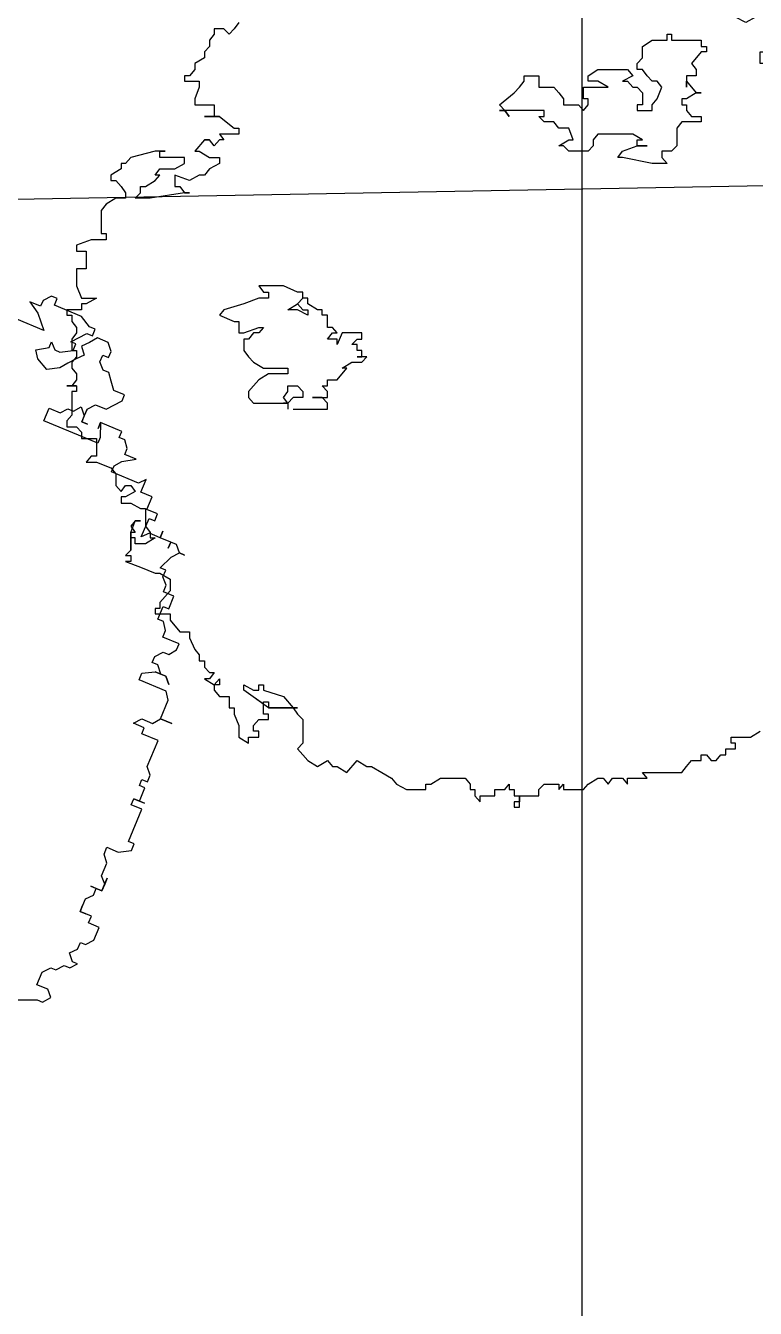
# Model space of a CAD drawing. Extents: x -30 to 1202, y 231 to 898.
# Drawn here: x 153.23 to 156.54, y 436.75 to 442.56 of the extents above; entities that cross this region are included whole.
import ezdxf

# ---------------------------------------------------------------- set-up
doc = ezdxf.new("R2010")
doc.units = 0
doc.header["$LTSCALE"] = 0.04
doc.layers.get('0').update_dxf_attribs({"linetype": 'CONTINUOUS'})
for name, color, linetype in [('CONTORXXNP----00', 255, 'CONTINUOUS'), ('PISO', 1, 'CONTINUOUS'), ('PISOS', 1, 'CONTINUOUS')]:
    doc.layers.add(name, color=color, linetype=linetype)
doc.styles.get("Standard").update_dxf_attribs({"font": 'romans.shx'})

# ---------------------------------------------------------------- blocks, each defined once
blk = doc.blocks.new('ARB3')
at = {"color": 0}
for p, q in [((0.0136, 0.4913), (0.0078, 0.4913)), ((0.0078, 0.4913), (0.0078, 0.4852)), ((0.0136, 0.4852), (0.0136, 0.4913)), ((0.0078, 0.4782), (-0.0142, 0.4782)), ((-0.0142, 0.4782), (-0.0142, 0.4713)), ((0.0078, 0.4852), (0.0078, 0.4782)), ((0.0078, 0.4782), (0.0078, 0.4852)), ((0.0078, 0.4852), (0.0136, 0.4852)), ((0.0078, 0.4852), (0.0136, 0.4852)), ((0.0136, 0.4782), (0.0078, 0.4782)), ((0.0136, 0.4713), (0.0136, 0.4782)), ((0.0523, 0.4782), (0.0355, 0.4782)), ((0.0355, 0.4782), (0.0355, 0.4713)), ((0.0581, 0.4782), (0.0523, 0.4852)), ((0.0523, 0.4852), (0.0523, 0.4782)), ((0.0581, 0.4713), (0.0581, 0.4782)), ((-0.1085, 0.4583), (-0.1143, 0.4652)), ((-0.1143, 0.4652), (-0.1143, 0.4583)), ((-0.0924, 0.4652), (-0.0975, 0.4583)), ((-0.0866, 0.4583), (-0.0924, 0.4652)), ((-0.0698, 0.4652), (-0.0807, 0.4583)), ((-0.0646, 0.4713), (-0.0698, 0.4652)), ((-0.042, 0.4713), (-0.0646, 0.4713)), ((-0.0368, 0.4713), (-0.042, 0.4652)), ((-0.042, 0.4652), (-0.042, 0.4713)), ((-0.0368, 0.4652), (-0.0368, 0.4713)), ((-0.02, 0.4652), (-0.0368, 0.4652)), ((-0.0142, 0.4713), (-0.02, 0.4652)), ((0.0194, 0.4713), (0.0136, 0.4713)), ((0.0245, 0.4713), (0.0194, 0.4652)), ((0.0194, 0.4652), (0.0194, 0.4713)), ((0.0355, 0.4713), (0.0245, 0.4713)), ((0.0633, 0.4713), (0.0581, 0.4713)), ((0.0633, 0.4652), (0.0633, 0.4713)), ((0.0691, 0.4583), (0.0633, 0.4652)), ((0.1079, 0.4652), (0.0969, 0.4583)), ((0.1137, 0.4652), (0.1079, 0.4652)), ((0.1356, 0.4713), (0.1137, 0.4713)), ((0.1137, 0.4713), (0.1137, 0.4652)), ((0.1466, 0.4652), (0.1356, 0.4713)), ((0.1524, 0.4583), (0.1466, 0.4652)), ((-0.1757, 0.4521), (-0.1809, 0.4452)), ((-0.1311, 0.4521), (-0.1757, 0.4521)), ((-0.1143, 0.4583), (-0.1363, 0.4583)), ((-0.1363, 0.4583), (-0.1311, 0.4521)), ((-0.0975, 0.4583), (-0.1085, 0.4583)), ((-0.0807, 0.4583), (-0.0866, 0.4583)), ((0.0969, 0.4583), (0.0691, 0.4583)), ((0.1634, 0.4521), (0.1524, 0.4583)), ((0.175, 0.4452), (0.1634, 0.4521)), ((0.2028, 0.4521), (0.1912, 0.4383)), ((0.2138, 0.4452), (0.2028, 0.4521)), ((-0.1809, 0.4452), (-0.1867, 0.4383)), ((0.1802, 0.4452), (0.175, 0.4452)), ((0.1912, 0.4383), (0.1802, 0.4452)), ((0.219, 0.4452), (0.2138, 0.4452)), ((0.2248, 0.4383), (0.219, 0.4452)), ((0.2358, 0.4452), (0.2248, 0.4383)), ((0.2467, 0.4383), (0.2358, 0.4452)), ((-0.2196, 0.4321), (-0.2254, 0.4321)), ((-0.2254, 0.4321), (-0.2254, 0.4252)), ((-0.2144, 0.4383), (-0.2196, 0.4321)), ((-0.2086, 0.4383), (-0.2144, 0.4383)), ((-0.2035, 0.4321), (-0.2086, 0.4383)), ((-0.1976, 0.4321), (-0.2035, 0.4321)), ((-0.1867, 0.4383), (-0.1976, 0.4383)), ((-0.1976, 0.4383), (-0.1976, 0.4321)), ((0.2525, 0.4321), (0.2467, 0.4383)), ((0.2584, 0.4252), (0.2525, 0.4321)), ((-0.2254, 0.4252), (-0.2364, 0.4252)), ((-0.2364, 0.4252), (-0.2364, 0.419)), ((-0.2364, 0.419), (-0.2312, 0.419)), ((-0.2312, 0.419), (-0.2312, 0.4121)), ((0.2525, 0.419), (0.2584, 0.4252)), ((0.2525, 0.3921), (0.2525, 0.419)), ((0.3249, 0.4121), (0.3139, 0.419)), ((0.3139, 0.419), (0.3139, 0.4121)), ((-0.2532, 0.4121), (-0.2642, 0.4052)), ((-0.2312, 0.4121), (-0.2532, 0.4121)), ((0.3139, 0.4121), (0.3023, 0.4121)), ((0.3023, 0.4121), (0.3023, 0.4052)), ((0.3023, 0.4052), (0.3081, 0.4052)), ((0.3081, 0.4052), (0.3081, 0.399)), ((0.3249, 0.399), (0.3249, 0.4121)), ((0.2584, 0.386), (0.2525, 0.3921)), ((0.3023, 0.3921), (0.2913, 0.3921)), ((0.2913, 0.3921), (0.2913, 0.386)), ((0.3081, 0.399), (0.3023, 0.3921)), ((0.3301, 0.386), (0.3249, 0.399)), ((0.2635, 0.3791), (0.2584, 0.386)), ((0.2913, 0.3791), (0.2584, 0.3791)), ((0.2584, 0.3791), (0.2913, 0.3791)), ((0.2745, 0.366), (0.2635, 0.3791)), ((0.2913, 0.386), (0.2971, 0.386)), ((0.2913, 0.3721), (0.2913, 0.3791)), ((0.2913, 0.3791), (0.3191, 0.3591)), ((0.2971, 0.386), (0.2971, 0.3721)), ((0.3301, 0.3791), (0.3301, 0.386)), ((0.3359, 0.3791), (0.3301, 0.3791)), ((0.3359, 0.366), (0.3359, 0.3791)), ((0.2971, 0.3591), (0.2745, 0.366)), ((0.2971, 0.3721), (0.2913, 0.3721)), ((0.3468, 0.366), (0.3359, 0.366)), ((0.3527, 0.3591), (0.3468, 0.366)), ((0.2971, 0.3529), (0.2971, 0.3591)), ((0.3081, 0.3591), (0.3023, 0.3591)), ((0.3023, 0.3591), (0.3023, 0.3529)), ((0.3191, 0.3529), (0.3081, 0.3591)), ((0.3191, 0.3591), (0.3191, 0.3529)), ((0.3527, 0.3529), (0.3527, 0.3591)), ((0.3023, 0.3529), (0.2971, 0.3529)), ((0.3527, 0.3529), (0.3468, 0.346)), ((0.3468, 0.346), (0.3468, 0.3529)), ((0.3468, 0.3529), (0.3527, 0.3529)), ((0.3636, 0.346), (0.3527, 0.3529)), ((0.3527, 0.3391), (0.3578, 0.346)), ((0.3578, 0.346), (0.3636, 0.346)), ((0.3578, 0.3391), (0.3527, 0.3391)), ((0.3636, 0.3329), (0.3578, 0.3391)), ((0.3636, 0.326), (0.3636, 0.3329)), ((0.3695, 0.326), (0.3636, 0.326)), ((0.3695, 0.3191), (0.3695, 0.326)), ((0.3746, 0.3129), (0.3695, 0.3191)), ((0.3804, 0.2998), (0.3746, 0.3129)), ((0.3804, 0.2929), (0.3804, 0.2998)), ((0.3914, 0.2929), (0.3804, 0.2929)), ((0.4024, 0.2799), (0.3914, 0.2929)), ((0.4024, 0.2729), (0.4024, 0.2799)), ((0.4192, 0.2729), (0.4024, 0.2729)), ((0.4192, 0.2668), (0.4192, 0.2729)), ((0.4024, 0.2468), (0.414, 0.2599)), ((0.414, 0.2599), (0.414, 0.2668)), ((0.414, 0.2668), (0.4192, 0.2668)), ((0.4024, 0.2337), (0.4024, 0.2468)), ((0.414, 0.2268), (0.4024, 0.2337)), ((0.4192, 0.2268), (0.414, 0.2268)), ((0.436, 0.2199), (0.4192, 0.2268)), ((0.4528, 0.2137), (0.436, 0.2199)), ((0.447, 0.2068), (0.447, 0.2137)), ((0.447, 0.2137), (0.4528, 0.2137)), ((0.447, 0.2007), (0.4528, 0.2068)), ((0.4528, 0.2068), (0.447, 0.2068)), ((0.447, 0.1807), (0.447, 0.2007)), ((0.4192, 0.1868), (0.4302, 0.1937)), ((0.425, 0.1868), (0.4192, 0.1868)), ((0.425, 0.1807), (0.425, 0.1868)), ((0.4302, 0.1937), (0.4418, 0.1937)), ((0.4418, 0.1937), (0.4418, 0.1868)), ((0.4418, 0.1868), (0.447, 0.1868)), ((0.447, 0.1868), (0.447, 0.1807)), ((0.4302, 0.1737), (0.425, 0.1807)), ((0.4302, 0.1537), (0.4302, 0.1737)), ((0.447, 0.1807), (0.4418, 0.1676)), ((0.447, 0.1737), (0.4418, 0.1807)), ((0.4418, 0.1807), (0.447, 0.1807)), ((0.4418, 0.1676), (0.447, 0.1737)), ((-0.4754, 0.1607), (-0.4812, 0.1537)), ((-0.4702, 0.1607), (-0.4754, 0.1607)), ((-0.4534, 0.1676), (-0.4702, 0.1607)), ((0.4418, 0.1676), (0.436, 0.1676)), ((0.436, 0.1676), (0.4418, 0.1676)), ((-0.4812, 0.1537), (-0.4754, 0.1476)), ((-0.4754, 0.1476), (-0.4644, 0.1476)), ((-0.4644, 0.1476), (-0.4644, 0.1345)), ((0.436, 0.1537), (0.4302, 0.1537)), ((0.447, 0.1476), (0.436, 0.1537)), ((0.4579, 0.1476), (0.447, 0.1476)), ((0.4579, 0.1407), (0.4579, 0.1476)), ((-0.4644, 0.1345), (-0.4702, 0.1276)), ((0.4418, 0.1345), (0.4528, 0.1407)), ((0.447, 0.1276), (0.4418, 0.1345)), ((0.4528, 0.1407), (0.4579, 0.1407)), ((0.4579, 0.1345), (0.4528, 0.1276)), ((0.4638, 0.1276), (0.4579, 0.1345)), ((-0.4754, 0.1276), (-0.4812, 0.1207)), ((-0.4702, 0.1276), (-0.4754, 0.1276)), ((0.4528, 0.1276), (0.447, 0.1276)), ((0.4638, 0.1145), (0.4638, 0.1276)), ((-0.487, 0.1207), (-0.4922, 0.1145)), ((-0.4922, 0.1145), (-0.487, 0.1145)), ((-0.4812, 0.1207), (-0.487, 0.1207)), ((-0.487, 0.1145), (-0.4812, 0.1076)), ((0.4696, 0.1076), (0.4638, 0.1145)), ((-0.4812, 0.1076), (-0.487, 0.1015)), ((-0.487, 0.1015), (-0.487, 0.0945)), ((0.4857, 0.1015), (0.4696, 0.1076)), ((0.4973, 0.1015), (0.4857, 0.1015)), ((0.4915, 0.0945), (0.4973, 0.1015)), ((-0.487, 0.0945), (-0.4922, 0.0945)), ((0.4857, 0.0745), (0.4857, 0.0945)), ((0.4857, 0.0945), (0.4915, 0.0945)), ((-0.498, 0.0745), (-0.487, 0.0745)), ((-0.487, 0.0745), (-0.487, 0.0676)), ((0.5025, 0.0745), (0.4857, 0.0745)), ((0.5025, 0.0676), (0.5025, 0.0745)), ((-0.487, 0.0676), (-0.4754, 0.0676)), ((-0.4754, 0.0676), (-0.4812, 0.0676)), ((-0.4812, 0.0676), (-0.4754, 0.0676)), ((-0.4754, 0.0676), (-0.4754, 0.0615)), ((-0.4754, 0.0615), (-0.4754, 0.0676)), ((-0.4754, 0.0676), (-0.4754, 0.0546)), ((0.5083, 0.0615), (0.5025, 0.0676)), ((0.5193, 0.0615), (0.5083, 0.0615)), ((0.5193, 0.0546), (0.5193, 0.0615)), ((-0.4754, 0.0546), (-0.4812, 0.0484)), ((0.5135, 0.0484), (0.5193, 0.0546)), ((-0.4754, 0.0415), (-0.487, 0.0415)), ((-0.487, 0.0415), (-0.487, 0.0284)), ((-0.4812, 0.0484), (-0.4812, 0.0415)), ((-0.4812, 0.0415), (-0.4754, 0.0415)), ((0.2635, 0.0415), (0.2248, 0.0415)), ((0.2248, 0.0415), (0.2248, 0.0346)), ((0.2693, 0.0346), (0.2693, 0.0415)), ((0.5135, 0.0215), (0.5135, 0.0484)), ((-0.487, 0.0284), (-0.487, 0.0346)), ((-0.487, 0.0346), (-0.4812, 0.0284)), ((-0.4812, 0.0284), (-0.4812, 0.0153)), ((0.2248, 0.0346), (0.2306, 0.0284)), ((0.2416, 0.0284), (0.2248, 0.0284)), ((0.2248, 0.0284), (0.2248, 0.0215)), ((0.2306, 0.0284), (0.2416, 0.0284)), ((0.2525, 0.0215), (0.2525, 0.0284)), ((0.2525, 0.0284), (0.2635, 0.0284)), ((0.2635, 0.0284), (0.2693, 0.0346)), ((0.3081, 0.0346), (0.2693, 0.0346)), ((0.2693, 0.0346), (0.2745, 0.0284)), ((0.2693, 0.0346), (0.2745, 0.0346)), ((0.2745, 0.0346), (0.2693, 0.0346)), ((0.2745, 0.0284), (0.2693, 0.0215)), ((0.3139, 0.0284), (0.3081, 0.0346)), ((0.3139, 0.0215), (0.3139, 0.0284)), ((-0.4812, 0.0153), (-0.4754, 0.0084)), ((0.2248, 0.0215), (0.2306, 0.0153)), ((0.2306, 0.0153), (0.2248, 0.0153)), ((0.2248, 0.0153), (0.2248, 0.0084)), ((0.2584, 0.0153), (0.2525, 0.0215)), ((0.2693, 0.0153), (0.2584, 0.0153)), ((0.2693, 0.0215), (0.2693, 0.0153)), ((0.3023, 0.0084), (0.3081, 0.0153)), ((0.3081, 0.0153), (0.3139, 0.0215)), ((0.5083, 0.0153), (0.5083, 0.0215)), ((0.5083, 0.0215), (0.5135, 0.0215)), ((0.5083, 0.0084), (0.5135, 0.0153)), ((0.5193, 0.0153), (0.5083, 0.0153)), ((0.5135, 0.0153), (0.5193, 0.0153)), ((-0.487, 0.0015), (-0.498, -0.0047)), ((-0.4754, 0.0015), (-0.487, 0.0015)), ((-0.4754, 0.0084), (-0.4754, 0.0015)), ((0.2138, 0.0084), (0.2028, -0.0047)), ((0.2248, 0.0084), (0.2138, 0.0084)), ((0.2693, -0.0047), (0.2693, 0.0015)), ((0.2693, 0.0015), (0.2913, 0.0015)), ((0.2913, 0.0015), (0.3023, 0.0084)), ((0.5083, 0.0015), (0.5083, 0.0084)), ((0.5135, -0.0047), (0.5083, 0.0015)), ((0.186, -0.0116), (0.1802, -0.0177)), ((0.197, -0.0116), (0.186, -0.0116)), ((0.208, -0.0047), (0.197, -0.0116)), ((0.2028, -0.0047), (0.208, -0.0047)), ((0.2971, -0.0047), (0.2693, -0.0047)), ((0.3081, -0.0116), (0.2971, -0.0047)), ((0.3139, -0.0177), (0.3081, -0.0116)), ((0.5083, -0.0177), (0.5135, -0.0116)), ((0.5135, -0.0116), (0.5135, -0.0047)), ((0.1802, -0.0177), (0.1912, -0.0177)), ((0.1912, -0.0177), (0.186, -0.0177)), ((0.186, -0.0177), (0.186, -0.0247)), ((0.3191, -0.0247), (0.3139, -0.0177)), ((0.5083, -0.0247), (0.5083, -0.0177)), ((0.186, -0.0247), (0.1912, -0.0247)), ((0.1912, -0.0247), (0.1912, -0.0316)), ((0.1912, -0.0316), (0.197, -0.0316)), ((0.197, -0.0316), (0.1912, -0.0377)), ((0.208, -0.0446), (0.2138, -0.0316)), ((0.2138, -0.0316), (0.2138, -0.0377)), ((0.3191, -0.0377), (0.3191, -0.0247)), ((0.5135, -0.0247), (0.5083, -0.0247)), ((0.5135, -0.0377), (0.5135, -0.0247)), ((-0.4922, -0.0446), (-0.4812, -0.0446)), ((-0.4812, -0.0446), (-0.4812, -0.0508)), ((0.1912, -0.0377), (0.186, -0.0377)), ((0.186, -0.0377), (0.186, -0.0446)), ((0.186, -0.0446), (0.208, -0.0446)), ((0.2138, -0.0377), (0.2248, -0.0377)), ((0.219, -0.0446), (0.2138, -0.0446)), ((0.2138, -0.0446), (0.219, -0.0508)), ((0.2248, -0.0377), (0.219, -0.0446)), ((0.2971, -0.0508), (0.3023, -0.0446)), ((0.3191, -0.0446), (0.3023, -0.0508)), ((0.3023, -0.0446), (0.3081, -0.0446)), ((0.3081, -0.0446), (0.3139, -0.0377)), ((0.3139, -0.0377), (0.3191, -0.0377)), ((0.3249, -0.0446), (0.3191, -0.0446)), ((0.3249, -0.0577), (0.3249, -0.0446)), ((0.5083, -0.0446), (0.5135, -0.0377)), ((0.5083, -0.0508), (0.5083, -0.0446)), ((-0.4812, -0.0508), (-0.4922, -0.0508)), ((-0.4922, -0.0508), (-0.487, -0.0508)), ((-0.487, -0.0508), (-0.487, -0.0646)), ((0.219, -0.0508), (0.2248, -0.0508)), ((0.2248, -0.0508), (0.2248, -0.0646)), ((0.3023, -0.0508), (0.2971, -0.0508)), ((0.3301, -0.0577), (0.3249, -0.0577)), ((0.3468, -0.0646), (0.3301, -0.0577)), ((0.5135, -0.0577), (0.5083, -0.0508)), ((0.5135, -0.0646), (0.5135, -0.0577)), ((-0.487, -0.0646), (-0.4812, -0.0646)), ((-0.4812, -0.0708), (-0.487, -0.0708)), ((-0.487, -0.0708), (-0.487, -0.0777)), ((-0.4812, -0.0646), (-0.4812, -0.0708)), ((0.2248, -0.0646), (0.2306, -0.0646)), ((0.2306, -0.0646), (0.2306, -0.0708)), ((0.2306, -0.0708), (0.2358, -0.0708)), ((0.2358, -0.0708), (0.2467, -0.0777)), ((0.2467, -0.0708), (0.2467, -0.0646)), ((0.2467, -0.0646), (0.2584, -0.0708)), ((0.2525, -0.0708), (0.2467, -0.0708)), ((0.2584, -0.0777), (0.2525, -0.0708)), ((0.2584, -0.0708), (0.2693, -0.0708)), ((0.2693, -0.0708), (0.2584, -0.0777)), ((0.3191, -0.0777), (0.3417, -0.0708)), ((0.3417, -0.0708), (0.3468, -0.0646)), ((0.5025, -0.0777), (0.5025, -0.0708)), ((0.5025, -0.0708), (0.5193, -0.0708)), ((0.5193, -0.0646), (0.5135, -0.0646)), ((0.5193, -0.0708), (0.5193, -0.0646)), ((-0.487, -0.0777), (-0.4812, -0.0839)), ((-0.4812, -0.0839), (-0.4812, -0.1108)), ((0.2467, -0.0777), (0.2467, -0.0839)), ((0.2467, -0.0839), (0.2525, -0.0839)), ((0.2525, -0.0839), (0.2584, -0.0777)), ((0.2584, -0.0777), (0.2525, -0.0839)), ((0.2525, -0.0839), (0.2525, -0.0908)), ((0.2913, -0.0908), (0.2913, -0.0839)), ((0.2913, -0.0839), (0.3023, -0.0839)), ((0.3023, -0.0839), (0.3191, -0.0777)), ((0.4857, -0.0839), (0.4973, -0.0777)), ((0.5025, -0.0839), (0.4857, -0.0839)), ((0.4973, -0.0777), (0.5025, -0.0777)), ((0.5083, -0.0977), (0.5025, -0.0839)), ((0.2525, -0.0908), (0.2584, -0.0908)), ((0.2584, -0.0908), (0.2745, -0.0977)), ((0.2971, -0.0908), (0.2913, -0.0908)), ((0.3023, -0.0977), (0.2971, -0.0908)), ((0.2745, -0.0977), (0.3023, -0.0977)), ((0.5083, -0.1169), (0.5083, -0.0977)), ((-0.4812, -0.1108), (-0.4644, -0.1108)), ((-0.4644, -0.1108), (-0.4644, -0.1169)), ((-0.4644, -0.1169), (-0.4534, -0.1169)), ((-0.4534, -0.1169), (-0.4592, -0.1238)), ((0.4973, -0.1369), (0.4973, -0.1169)), ((0.4973, -0.1169), (0.5083, -0.1169)), ((-0.4754, -0.1308), (-0.487, -0.1308)), ((-0.487, -0.1308), (-0.4754, -0.1308)), ((-0.4702, -0.1238), (-0.4754, -0.1308)), ((-0.4754, -0.1308), (-0.4754, -0.15)), ((-0.4592, -0.1238), (-0.4702, -0.1238)), ((0.4915, -0.15), (0.5083, -0.1438)), ((0.5083, -0.1369), (0.4973, -0.1369)), ((0.5083, -0.1438), (0.5083, -0.1369)), ((-0.4754, -0.15), (-0.4702, -0.1569)), ((-0.4702, -0.1569), (-0.4424, -0.1569)), ((-0.4424, -0.1569), (-0.4424, -0.1638)), ((0.4747, -0.1569), (0.4747, -0.15)), ((0.4747, -0.15), (0.4915, -0.15)), ((0.4805, -0.1569), (0.4747, -0.1569)), ((0.4805, -0.1831), (0.4805, -0.1569)), ((-0.4644, -0.17), (-0.4702, -0.1638)), ((-0.4702, -0.1638), (-0.4644, -0.17)), ((-0.4534, -0.17), (-0.4644, -0.17)), ((-0.4644, -0.17), (-0.4592, -0.17)), ((-0.4592, -0.17), (-0.4534, -0.1769)), ((-0.4424, -0.1638), (-0.4534, -0.17)), ((-0.4534, -0.1769), (-0.4476, -0.1769)), ((-0.4476, -0.1769), (-0.4476, -0.1831)), ((-0.4592, -0.19), (-0.4644, -0.1969)), ((-0.4534, -0.19), (-0.4592, -0.19)), ((-0.4476, -0.1831), (-0.4534, -0.19)), ((0.4638, -0.1969), (0.4747, -0.19)), ((0.4747, -0.19), (0.4805, -0.1831)), ((-0.4644, -0.1969), (-0.4644, -0.2031)), ((-0.4644, -0.2031), (-0.4476, -0.2031)), ((-0.4476, -0.2031), (-0.4476, -0.21)), ((0.3862, -0.2031), (0.3804, -0.2031)), ((0.3804, -0.2031), (0.3862, -0.2031)), ((0.3862, -0.2031), (0.425, -0.1969)), ((0.3914, -0.21), (0.3862, -0.2031)), ((0.425, -0.1969), (0.4418, -0.1969)), ((0.4418, -0.1969), (0.436, -0.2031)), ((0.436, -0.2031), (0.436, -0.21)), ((0.4528, -0.2031), (0.4528, -0.1969)), ((0.4528, -0.1969), (0.4638, -0.1969)), ((0.4579, -0.21), (0.4528, -0.2031)), ((-0.4476, -0.21), (-0.4424, -0.2169)), ((-0.4424, -0.2169), (-0.4366, -0.2169)), ((-0.4366, -0.2169), (-0.4366, -0.23)), ((0.3695, -0.223), (0.3804, -0.2169)), ((0.3804, -0.2169), (0.3972, -0.223)), ((0.3972, -0.21), (0.3914, -0.21)), ((0.3972, -0.223), (0.3972, -0.21)), ((0.4192, -0.2169), (0.414, -0.223)), ((0.4302, -0.21), (0.4192, -0.2169)), ((0.436, -0.21), (0.4302, -0.21)), ((0.4638, -0.2169), (0.4579, -0.21)), ((0.4696, -0.2169), (0.4638, -0.2169)), ((0.4696, -0.223), (0.4696, -0.2169)), ((-0.4366, -0.23), (-0.4424, -0.23)), ((-0.4424, -0.23), (-0.4424, -0.243)), ((0.3468, -0.2361), (0.3578, -0.23)), ((0.3578, -0.23), (0.3636, -0.223)), ((0.3636, -0.223), (0.3695, -0.223)), ((0.3972, -0.23), (0.3862, -0.2361)), ((0.414, -0.23), (0.3972, -0.23)), ((0.414, -0.223), (0.4192, -0.223)), ((0.4192, -0.223), (0.414, -0.23)), ((0.4579, -0.23), (0.4696, -0.223)), ((0.4579, -0.2361), (0.4579, -0.23)), ((-0.4424, -0.243), (-0.4315, -0.243)), ((-0.4315, -0.243), (-0.4315, -0.25)), ((-0.1531, -0.243), (-0.1589, -0.2361)), ((-0.1589, -0.2361), (-0.1421, -0.2361)), ((-0.1531, -0.25), (-0.1531, -0.243)), ((-0.1421, -0.2361), (-0.1085, -0.243)), ((-0.1085, -0.243), (-0.1033, -0.243)), ((-0.1033, -0.243), (-0.1085, -0.25)), ((0.3468, -0.243), (0.3468, -0.2361)), ((0.3578, -0.243), (0.3468, -0.243)), ((0.3695, -0.25), (0.3578, -0.243)), ((0.3862, -0.2361), (0.3862, -0.243)), ((0.3862, -0.243), (0.414, -0.243)), ((0.414, -0.243), (0.414, -0.25)), ((0.4192, -0.25), (0.447, -0.243)), ((0.447, -0.243), (0.4528, -0.2361)), ((0.4528, -0.2361), (0.4579, -0.2361)), ((-0.4315, -0.25), (-0.4256, -0.2561)), ((-0.1699, -0.2561), (-0.1641, -0.25)), ((-0.1641, -0.25), (-0.1531, -0.25)), ((-0.1085, -0.25), (-0.1253, -0.2561)), ((-0.0756, -0.2561), (-0.0698, -0.25)), ((-0.0698, -0.25), (-0.0478, -0.25)), ((-0.0478, -0.25), (-0.042, -0.2561)), ((0.3636, -0.263), (0.3746, -0.25)), ((0.3746, -0.25), (0.3695, -0.25)), ((0.414, -0.25), (0.4082, -0.25)), ((0.4082, -0.25), (0.4192, -0.25)), ((-0.4256, -0.2561), (-0.4256, -0.263)), ((-0.4256, -0.263), (-0.4198, -0.263)), ((-0.4198, -0.263), (-0.4256, -0.2761)), ((-0.1699, -0.2761), (-0.1699, -0.2561)), ((-0.1253, -0.2561), (-0.1363, -0.2561)), ((-0.1363, -0.2561), (-0.1253, -0.2561)), ((-0.1253, -0.263), (-0.1311, -0.263)), ((-0.1311, -0.263), (-0.1201, -0.2692)), ((-0.1253, -0.2561), (-0.1253, -0.263)), ((-0.0807, -0.2692), (-0.0756, -0.263)), ((-0.0756, -0.263), (-0.0756, -0.2561)), ((-0.0478, -0.263), (-0.053, -0.263)), ((-0.053, -0.263), (-0.0478, -0.2761)), ((-0.0368, -0.2561), (-0.0478, -0.263)), ((-0.042, -0.2561), (-0.0368, -0.2561)), ((0.3468, -0.2692), (0.3417, -0.263)), ((0.3417, -0.263), (0.3468, -0.263)), ((0.3468, -0.263), (0.3527, -0.2561)), ((0.3527, -0.2561), (0.3578, -0.263)), ((0.3578, -0.263), (0.3636, -0.263)), ((0.3636, -0.263), (0.3578, -0.263)), ((0.3578, -0.263), (0.3636, -0.263)), ((-0.4256, -0.2761), (-0.4315, -0.283)), ((-0.1757, -0.283), (-0.1699, -0.2761)), ((-0.1201, -0.2692), (-0.0807, -0.2692)), ((-0.0478, -0.2761), (-0.0368, -0.2761)), ((-0.0368, -0.2761), (-0.031, -0.283)), ((0.3249, -0.2761), (0.3249, -0.2692)), ((0.3249, -0.2692), (0.3468, -0.2692)), ((0.3301, -0.2761), (0.3249, -0.2761)), ((0.3468, -0.2892), (0.3301, -0.2761)), ((-0.4315, -0.283), (-0.4366, -0.283)), ((-0.4366, -0.283), (-0.4315, -0.283)), ((-0.4315, -0.283), (-0.4256, -0.2892)), ((-0.4256, -0.2892), (-0.4198, -0.2892)), ((-0.4198, -0.2892), (-0.4198, -0.283)), ((-0.4198, -0.283), (-0.4198, -0.2892)), ((-0.4198, -0.2892), (-0.4089, -0.2892)), ((-0.4089, -0.2892), (-0.4089, -0.2961)), ((-0.4089, -0.2961), (-0.4089, -0.2892)), ((-0.4089, -0.2892), (-0.3979, -0.2892)), ((-0.3979, -0.2892), (-0.3921, -0.283)), ((-0.3921, -0.283), (-0.3921, -0.3022)), ((-0.1976, -0.2892), (-0.1976, -0.283)), ((-0.1976, -0.283), (-0.1757, -0.283)), ((-0.1867, -0.2892), (-0.1976, -0.2892)), ((-0.1809, -0.2961), (-0.1867, -0.2892)), ((-0.031, -0.283), (-0.02, -0.283)), ((-0.02, -0.283), (-0.0142, -0.2892)), ((-0.0142, -0.2892), (-0.02, -0.2892)), ((-0.02, -0.2892), (-0.02, -0.2961)), ((0.0245, -0.2961), (0.0194, -0.2892)), ((0.0194, -0.2892), (0.0245, -0.2961)), ((0.3636, -0.2892), (0.3468, -0.2892)), ((0.3527, -0.3022), (0.3527, -0.2892)), ((0.3527, -0.2892), (0.3636, -0.2892)), ((-0.3921, -0.3022), (-0.3979, -0.3022)), ((-0.3979, -0.3022), (-0.3979, -0.3092)), ((-0.1809, -0.3022), (-0.1809, -0.2961)), ((-0.1757, -0.3022), (-0.1809, -0.3022)), ((-0.1757, -0.3092), (-0.1757, -0.3022)), ((-0.1421, -0.3022), (-0.1479, -0.3092)), ((-0.1253, -0.2961), (-0.1421, -0.2961)), ((-0.1421, -0.2961), (-0.1421, -0.3022)), ((-0.1311, -0.3161), (-0.1311, -0.3022)), ((-0.1311, -0.3022), (-0.1253, -0.3022)), ((-0.1253, -0.3022), (-0.1253, -0.2961)), ((-0.0646, -0.2961), (-0.0698, -0.3022)), ((-0.0698, -0.3022), (-0.0698, -0.3092)), ((-0.0588, -0.3022), (-0.0646, -0.2961)), ((-0.042, -0.3022), (-0.0588, -0.3022)), ((-0.042, -0.3092), (-0.042, -0.3022)), ((-0.02, -0.2961), (0.0304, -0.2961)), ((0.0304, -0.3022), (0.0136, -0.3161)), ((0.0304, -0.2961), (0.0245, -0.2961)), ((0.0245, -0.2961), (0.0304, -0.3022)), ((0.3746, -0.3022), (0.3527, -0.3022)), ((0.3746, -0.3092), (0.3746, -0.3022)), ((-0.3979, -0.3092), (-0.3869, -0.3092)), ((-0.3869, -0.3092), (-0.3869, -0.3222)), ((-0.1918, -0.3161), (-0.1976, -0.3161)), ((-0.1976, -0.3161), (-0.1918, -0.3161)), ((-0.1918, -0.3161), (-0.1809, -0.3092)), ((-0.1809, -0.3292), (-0.1918, -0.3161)), ((-0.1809, -0.3092), (-0.1757, -0.3092)), ((-0.1479, -0.3092), (-0.1531, -0.3222)), ((-0.1253, -0.3222), (-0.1311, -0.3161)), ((-0.0698, -0.3092), (-0.0646, -0.3092)), ((-0.0646, -0.3092), (-0.0646, -0.3222)), ((-0.0368, -0.3161), (-0.042, -0.3092)), ((-0.031, -0.3222), (-0.0368, -0.3161)), ((0.0136, -0.3161), (0.0078, -0.3222)), ((0.3695, -0.3222), (0.3746, -0.3092)), ((-0.3869, -0.3222), (-0.3753, -0.3222)), ((-0.3753, -0.3222), (-0.3753, -0.3353)), ((-0.1809, -0.3353), (-0.1809, -0.3222)), ((-0.1809, -0.3222), (-0.1809, -0.3292)), ((-0.1809, -0.3292), (-0.1809, -0.3222)), ((-0.1809, -0.3222), (-0.1809, -0.3292)), ((-0.1531, -0.3222), (-0.1479, -0.3292)), ((-0.1201, -0.3222), (-0.1253, -0.3222)), ((-0.1143, -0.3292), (-0.1201, -0.3222)), ((-0.0646, -0.3222), (-0.0924, -0.3222)), ((-0.0924, -0.3222), (-0.0807, -0.3292)), ((-0.0142, -0.3222), (-0.031, -0.3222)), ((-0.0142, -0.3353), (-0.0142, -0.3222)), ((0.0078, -0.3222), (0.0026, -0.3292)), ((0.3695, -0.3292), (0.3695, -0.3222)), ((-0.3753, -0.3353), (-0.3701, -0.3292)), ((-0.3701, -0.3292), (-0.3423, -0.3292)), ((-0.3423, -0.3353), (-0.3475, -0.3422)), ((-0.3423, -0.3292), (-0.3423, -0.3353)), ((-0.1918, -0.3422), (-0.1918, -0.3353)), ((-0.1918, -0.3353), (-0.1809, -0.3353)), ((-0.1479, -0.3292), (-0.1421, -0.3292)), ((-0.1421, -0.3292), (-0.1363, -0.3353)), ((-0.1363, -0.3353), (-0.1311, -0.3422)), ((-0.1201, -0.3353), (-0.1085, -0.3292)), ((-0.1143, -0.3422), (-0.1201, -0.3353)), ((-0.1085, -0.3292), (-0.1143, -0.3292)), ((-0.0807, -0.3292), (-0.0698, -0.3292)), ((-0.0698, -0.3353), (-0.0807, -0.3422)), ((-0.0698, -0.3292), (-0.0698, -0.3353)), ((0.0026, -0.3353), (-0.0142, -0.3353)), ((0.0026, -0.3292), (0.0026, -0.3353)), ((0.3862, -0.3292), (0.3695, -0.3292)), ((0.3746, -0.3422), (0.3804, -0.3353)), ((0.3804, -0.3353), (0.3862, -0.3353)), ((0.3862, -0.3353), (0.3862, -0.3292)), ((-0.3475, -0.3422), (-0.3591, -0.3492)), ((-0.3591, -0.3492), (-0.3475, -0.3492)), ((-0.3475, -0.3492), (-0.3475, -0.3553)), ((-0.3197, -0.3553), (-0.3197, -0.3492)), ((-0.3197, -0.3492), (-0.2642, -0.3492)), ((-0.2642, -0.3492), (-0.2642, -0.3622)), ((-0.1976, -0.3622), (-0.1867, -0.3492)), ((-0.1867, -0.3492), (-0.1918, -0.3422)), ((-0.1311, -0.3422), (-0.1253, -0.3422)), ((-0.1253, -0.3492), (-0.1311, -0.3553)), ((-0.1253, -0.3422), (-0.1253, -0.3492)), ((-0.0807, -0.3422), (-0.1143, -0.3422)), ((0.3636, -0.3553), (0.3746, -0.3492)), ((0.3746, -0.3492), (0.3746, -0.3422)), ((-0.3475, -0.3553), (-0.3423, -0.3622)), ((-0.3423, -0.3622), (-0.3365, -0.3622)), ((-0.3365, -0.3622), (-0.3365, -0.3684)), ((-0.3146, -0.3684), (-0.3197, -0.3553)), ((-0.3146, -0.3684), (-0.3146, -0.3622)), ((-0.3146, -0.3622), (-0.3146, -0.3684)), ((-0.2978, -0.3622), (-0.3036, -0.3622)), ((-0.3036, -0.3622), (-0.2978, -0.3622)), ((-0.2978, -0.3684), (-0.2978, -0.3622)), ((-0.2978, -0.3622), (-0.2978, -0.3753)), ((-0.2758, -0.3622), (-0.281, -0.3684)), ((-0.2642, -0.3622), (-0.2758, -0.3622)), ((-0.2035, -0.3684), (-0.2035, -0.3622)), ((-0.2035, -0.3622), (-0.1976, -0.3622)), ((-0.1311, -0.3553), (-0.1311, -0.3684)), ((0.3578, -0.3684), (0.3636, -0.3622)), ((0.3636, -0.3622), (0.3636, -0.3553)), ((-0.3365, -0.3684), (-0.3146, -0.3684)), ((-0.2978, -0.3753), (-0.3036, -0.3822)), ((-0.2919, -0.3753), (-0.2978, -0.3684)), ((-0.2868, -0.3684), (-0.2919, -0.3753)), ((-0.281, -0.3684), (-0.2868, -0.3684)), ((-0.1976, -0.3684), (-0.2035, -0.3684)), ((-0.1976, -0.3753), (-0.1976, -0.3684)), ((-0.1641, -0.3753), (-0.1976, -0.3753)), ((-0.1641, -0.3822), (-0.1641, -0.3753)), ((-0.1421, -0.3753), (-0.1589, -0.3753)), ((-0.1589, -0.3753), (-0.1589, -0.3822)), ((-0.1311, -0.3684), (-0.1421, -0.3753)), ((0.3527, -0.3822), (0.3578, -0.3753)), ((0.3578, -0.3753), (0.3578, -0.3684)), ((-0.3146, -0.3822), (-0.3255, -0.3953)), ((-0.3036, -0.3822), (-0.3146, -0.3822)), ((-0.1589, -0.3822), (-0.1641, -0.3822)), ((0.3249, -0.3953), (0.3301, -0.3884)), ((0.3301, -0.3884), (0.3359, -0.3822)), ((0.3359, -0.3822), (0.3417, -0.3884)), ((0.3417, -0.3884), (0.3527, -0.3884)), ((0.3527, -0.3884), (0.3527, -0.3822)), ((-0.3255, -0.3953), (-0.3255, -0.4014)), ((-0.3255, -0.4014), (-0.3146, -0.4014)), ((-0.3146, -0.4014), (-0.3087, -0.4084)), ((-0.2642, -0.4084), (-0.259, -0.4014)), ((-0.259, -0.4014), (-0.248, -0.3953)), ((-0.248, -0.3953), (-0.2364, -0.4014)), ((-0.2364, -0.4014), (-0.2312, -0.4084)), ((-0.3087, -0.4084), (-0.3036, -0.4153)), ((-0.27, -0.4153), (-0.2642, -0.4084)), ((-0.2312, -0.4084), (-0.2422, -0.4153)), ((-0.3036, -0.4153), (-0.2978, -0.4153)), ((-0.2978, -0.4153), (-0.2919, -0.4214)), ((-0.2919, -0.4214), (-0.2919, -0.4284)), ((-0.2758, -0.4214), (-0.27, -0.4153)), ((-0.27, -0.4284), (-0.2758, -0.4214)), ((-0.2532, -0.4153), (-0.2642, -0.4214)), ((-0.2642, -0.4214), (-0.2642, -0.4284)), ((-0.248, -0.4153), (-0.2532, -0.4153)), ((-0.2422, -0.4214), (-0.248, -0.4153)), ((-0.2422, -0.4153), (-0.2422, -0.4214)), ((-0.2919, -0.4284), (-0.2978, -0.4284)), ((-0.2978, -0.4284), (-0.2978, -0.4345)), ((-0.2978, -0.4345), (-0.2919, -0.4414)), ((-0.281, -0.4414), (-0.2758, -0.4345)), ((-0.2758, -0.4345), (-0.27, -0.4284)), ((-0.259, -0.4284), (-0.27, -0.4414)), ((-0.2642, -0.4284), (-0.259, -0.4284)), ((-0.2196, -0.4414), (-0.2312, -0.4284)), ((-0.2312, -0.4284), (-0.2035, -0.4284)), ((-0.2919, -0.4414), (-0.281, -0.4414)), ((-0.27, -0.4414), (-0.2758, -0.4414)), ((-0.2758, -0.4414), (-0.2758, -0.4484)), ((-0.2758, -0.4484), (-0.27, -0.4484)), ((-0.27, -0.4484), (-0.259, -0.4545)), ((-0.2086, -0.4484), (-0.2196, -0.4414)), ((-0.2196, -0.4545), (-0.2196, -0.4484)), ((-0.2196, -0.4484), (-0.2086, -0.4484)), ((-0.259, -0.4545), (-0.2312, -0.4545)), ((-0.2312, -0.4545), (-0.2312, -0.4614)), ((-0.2312, -0.4614), (-0.2254, -0.4614)), ((-0.2254, -0.4614), (-0.2196, -0.4545))]:
    blk.add_line(p, q, dxfattribs=at)
for p, q in [((-0.4922, 0.0945), (-0.498, 0.0876)), ((-0.498, 0.0876), (-0.498, 0.0745)), ((-0.498, -0.0047), (-0.498, -0.0116)), ((-0.498, -0.0116), (-0.4922, -0.0116)), ((-0.4922, -0.0116), (-0.4922, -0.0446))]:
    blk.add_line(p, q)
at = {"layer": 'CONTORXXNP----00'}
for p, q in [((-0.0142, 0.4782), (-0.0142, 0.4713)), ((0.0078, 0.4782), (-0.0142, 0.4782)), ((0.0136, 0.4782), (0.0078, 0.4782)), ((0.0136, 0.4713), (0.0136, 0.4782)), ((0.0355, 0.4782), (0.0355, 0.4713)), ((0.0523, 0.4782), (0.0355, 0.4782)), ((0.0523, 0.4852), (0.0523, 0.4782)), ((0.0581, 0.4782), (0.0523, 0.4852)), ((0.0581, 0.4713), (0.0581, 0.4782)), ((-0.1143, 0.4652), (-0.1143, 0.4583)), ((-0.1085, 0.4583), (-0.1143, 0.4652)), ((-0.0924, 0.4652), (-0.0975, 0.4583)), ((-0.0866, 0.4583), (-0.0924, 0.4652)), ((-0.0698, 0.4652), (-0.0807, 0.4583)), ((-0.0646, 0.4713), (-0.0698, 0.4652)), ((-0.042, 0.4713), (-0.0646, 0.4713)), ((-0.042, 0.4652), (-0.042, 0.4713)), ((-0.0368, 0.4713), (-0.042, 0.4652)), ((-0.0368, 0.4652), (-0.0368, 0.4713)), ((-0.02, 0.4652), (-0.0368, 0.4652)), ((-0.0142, 0.4713), (-0.02, 0.4652)), ((0.0194, 0.4713), (0.0136, 0.4713)), ((0.0194, 0.4652), (0.0194, 0.4713)), ((0.0245, 0.4713), (0.0194, 0.4652)), ((0.0355, 0.4713), (0.0245, 0.4713)), ((0.0633, 0.4713), (0.0581, 0.4713)), ((0.0633, 0.4652), (0.0633, 0.4713)), ((0.0691, 0.4583), (0.0633, 0.4652)), ((0.1079, 0.4652), (0.0969, 0.4583)), ((0.1137, 0.4652), (0.1079, 0.4652)), ((0.1137, 0.4713), (0.1137, 0.4652)), ((0.1356, 0.4713), (0.1137, 0.4713)), ((0.1466, 0.4652), (0.1356, 0.4713)), ((0.1524, 0.4583), (0.1466, 0.4652)), ((-0.1757, 0.4521), (-0.1809, 0.4452)), ((-0.1311, 0.4521), (-0.1757, 0.4521)), ((-0.1363, 0.4583), (-0.1311, 0.4521)), ((-0.1143, 0.4583), (-0.1363, 0.4583)), ((-0.0975, 0.4583), (-0.1085, 0.4583)), ((-0.0807, 0.4583), (-0.0866, 0.4583)), ((0.0969, 0.4583), (0.0691, 0.4583)), ((0.1634, 0.4521), (0.1524, 0.4583)), ((0.175, 0.4452), (0.1634, 0.4521)), ((0.2028, 0.4521), (0.1912, 0.4383)), ((0.2138, 0.4452), (0.2028, 0.4521)), ((-0.1809, 0.4452), (-0.1867, 0.4383)), ((0.1802, 0.4452), (0.175, 0.4452)), ((0.1912, 0.4383), (0.1802, 0.4452)), ((0.219, 0.4452), (0.2138, 0.4452)), ((0.2248, 0.4383), (0.219, 0.4452)), ((0.2358, 0.4452), (0.2248, 0.4383)), ((0.2467, 0.4383), (0.2358, 0.4452)), ((-0.2254, 0.4321), (-0.2254, 0.4252)), ((-0.2196, 0.4321), (-0.2254, 0.4321)), ((-0.2144, 0.4383), (-0.2196, 0.4321)), ((-0.2086, 0.4383), (-0.2144, 0.4383)), ((-0.2035, 0.4321), (-0.2086, 0.4383)), ((-0.1976, 0.4321), (-0.2035, 0.4321)), ((-0.1976, 0.4383), (-0.1976, 0.4321)), ((-0.1867, 0.4383), (-0.1976, 0.4383)), ((0.2525, 0.4321), (0.2467, 0.4383)), ((0.2584, 0.4252), (0.2525, 0.4321)), ((-0.2364, 0.4252), (-0.2364, 0.419)), ((-0.2254, 0.4252), (-0.2364, 0.4252)), ((-0.2364, 0.419), (-0.2312, 0.419)), ((-0.2312, 0.419), (-0.2312, 0.4121)), ((0.2525, 0.419), (0.2584, 0.4252)), ((0.2525, 0.3921), (0.2525, 0.419)), ((0.3139, 0.419), (0.3139, 0.4121)), ((0.3249, 0.4121), (0.3139, 0.419)), ((-0.2532, 0.4121), (-0.2642, 0.4052)), ((-0.2312, 0.4121), (-0.2532, 0.4121)), ((0.3023, 0.4121), (0.3023, 0.4052)), ((0.3139, 0.4121), (0.3023, 0.4121)), ((0.3023, 0.4052), (0.3081, 0.4052)), ((0.3081, 0.4052), (0.3081, 0.399)), ((0.3249, 0.399), (0.3249, 0.4121)), ((0.2584, 0.386), (0.2525, 0.3921)), ((0.2913, 0.3921), (0.2913, 0.386)), ((0.3023, 0.3921), (0.2913, 0.3921)), ((0.3081, 0.399), (0.3023, 0.3921)), ((0.3301, 0.386), (0.3249, 0.399)), ((0.2635, 0.3791), (0.2584, 0.386)), ((0.2745, 0.366), (0.2635, 0.3791)), ((0.2913, 0.386), (0.2971, 0.386)), ((0.2971, 0.386), (0.2971, 0.3749)), ((0.3301, 0.3791), (0.3301, 0.386)), ((0.3359, 0.3791), (0.3301, 0.3791)), ((0.3359, 0.366), (0.3359, 0.3791)), ((0.2971, 0.3591), (0.2745, 0.366)), ((0.2971, 0.3749), (0.3191, 0.3591)), ((0.3468, 0.366), (0.3359, 0.366)), ((0.3527, 0.3591), (0.3468, 0.366)), ((0.2971, 0.3529), (0.2971, 0.3591)), ((0.3023, 0.3591), (0.3023, 0.3529)), ((0.3081, 0.3591), (0.3023, 0.3591)), ((0.3191, 0.3529), (0.3081, 0.3591)), ((0.3191, 0.3591), (0.3191, 0.3529)), ((0.3527, 0.3529), (0.3527, 0.3591)), ((0.3023, 0.3529), (0.2971, 0.3529)), ((0.3636, 0.346), (0.3527, 0.3529)), ((0.3527, 0.3391), (0.3578, 0.346)), ((0.3578, 0.346), (0.3636, 0.346)), ((0.3578, 0.3391), (0.3527, 0.3391)), ((0.3636, 0.3329), (0.3578, 0.3391)), ((0.3636, 0.326), (0.3636, 0.3329)), ((0.3695, 0.326), (0.3636, 0.326)), ((0.3695, 0.3191), (0.3695, 0.326)), ((0.3746, 0.3129), (0.3695, 0.3191)), ((0.3804, 0.2998), (0.3746, 0.3129)), ((0.3804, 0.2929), (0.3804, 0.2998)), ((0.3914, 0.2929), (0.3804, 0.2929)), ((0.4024, 0.2799), (0.3914, 0.2929)), ((0.4024, 0.2729), (0.4024, 0.2799)), ((0.4192, 0.2729), (0.4024, 0.2729)), ((0.4192, 0.2668), (0.4192, 0.2729)), ((0.4024, 0.2468), (0.414, 0.2599)), ((0.414, 0.2668), (0.4192, 0.2668)), ((0.414, 0.2599), (0.414, 0.2668)), ((0.4024, 0.2337), (0.4024, 0.2468)), ((0.414, 0.2268), (0.4024, 0.2337)), ((0.4192, 0.2268), (0.414, 0.2268)), ((0.436, 0.2199), (0.4192, 0.2268)), ((0.4528, 0.2137), (0.436, 0.2199)), ((0.447, 0.2137), (0.4528, 0.2137)), ((0.447, 0.2068), (0.447, 0.2137)), ((0.4528, 0.2068), (0.447, 0.2068)), ((0.447, 0.2007), (0.4528, 0.2068)), ((0.447, 0.2007), (0.447, 0.1868)), ((0.4192, 0.1868), (0.4302, 0.1937)), ((0.425, 0.1868), (0.4192, 0.1868)), ((0.425, 0.1807), (0.425, 0.1868)), ((0.4302, 0.1937), (0.4418, 0.1937)), ((0.4418, 0.1937), (0.4418, 0.1868)), ((0.4418, 0.1868), (0.447, 0.1868)), ((0.4302, 0.1737), (0.425, 0.1807)), ((0.4302, 0.1537), (0.4302, 0.1737)), ((-0.4754, 0.1607), (-0.4812, 0.1537)), ((-0.4702, 0.1607), (-0.4754, 0.1607)), ((-0.4534, 0.1676), (-0.4702, 0.1607)), ((-0.4812, 0.1537), (-0.4754, 0.1476)), ((-0.4754, 0.1476), (-0.4644, 0.1476)), ((-0.4644, 0.1476), (-0.4644, 0.1345)), ((0.436, 0.1537), (0.4302, 0.1537)), ((0.447, 0.1476), (0.436, 0.1537)), ((0.4579, 0.1476), (0.447, 0.1476)), ((0.4579, 0.1407), (0.4579, 0.1476)), ((-0.4644, 0.1345), (-0.4702, 0.1276)), ((0.4418, 0.1345), (0.4528, 0.1407)), ((0.447, 0.1276), (0.4418, 0.1345)), ((0.4528, 0.1407), (0.4579, 0.1407)), ((0.4579, 0.1345), (0.4528, 0.1276)), ((0.4638, 0.1276), (0.4579, 0.1345)), ((-0.4754, 0.1276), (-0.4812, 0.1207)), ((-0.4702, 0.1276), (-0.4754, 0.1276)), ((0.4528, 0.1276), (0.447, 0.1276)), ((0.4638, 0.1145), (0.4638, 0.1276)), ((-0.487, 0.1207), (-0.4922, 0.1145)), ((-0.4922, 0.1145), (-0.487, 0.1145)), ((-0.4812, 0.1207), (-0.487, 0.1207)), ((-0.487, 0.1145), (-0.4812, 0.1076)), ((0.4696, 0.1076), (0.4638, 0.1145)), ((-0.4812, 0.1076), (-0.487, 0.1015)), ((-0.487, 0.1015), (-0.487, 0.0945)), ((0.4857, 0.1015), (0.4696, 0.1076)), ((0.4973, 0.1015), (0.4857, 0.1015)), ((0.4915, 0.0945), (0.4973, 0.1015)), ((-0.4922, 0.0945), (-0.498, 0.0876)), ((-0.498, 0.0876), (-0.498, 0.0745)), ((-0.487, 0.0945), (-0.4922, 0.0945)), ((0.4857, 0.0945), (0.4915, 0.0945)), ((0.4857, 0.0745), (0.4857, 0.0945)), ((-0.498, 0.0745), (-0.487, 0.0745)), ((-0.487, 0.0745), (-0.487, 0.0676)), ((0.5025, 0.0745), (0.4857, 0.0745)), ((0.5025, 0.0676), (0.5025, 0.0745)), ((-0.487, 0.0676), (-0.4754, 0.0676)), ((-0.4812, 0.0676), (-0.4754, 0.0676)), ((-0.4754, 0.0676), (-0.4812, 0.0676)), ((-0.4754, 0.0676), (-0.4754, 0.0546)), ((-0.4754, 0.0615), (-0.4754, 0.0676)), ((-0.4754, 0.0676), (-0.4754, 0.0615)), ((0.5083, 0.0615), (0.5025, 0.0676)), ((0.5193, 0.0615), (0.5083, 0.0615)), ((0.5193, 0.0546), (0.5193, 0.0615)), ((-0.4754, 0.0546), (-0.4812, 0.0484)), ((0.5135, 0.0484), (0.5193, 0.0546)), ((-0.487, 0.0415), (-0.4812, 0.0415)), ((-0.487, 0.0346), (-0.487, 0.0415)), ((-0.4812, 0.0484), (-0.4812, 0.0415)), ((0.5135, 0.0215), (0.5135, 0.0484)), ((-0.487, 0.0346), (-0.4812, 0.0284)), ((-0.4812, 0.0284), (-0.4812, 0.0153)), ((-0.4812, 0.0153), (-0.4754, 0.0084)), ((0.5083, 0.0215), (0.5135, 0.0215)), ((0.5083, 0.0153), (0.5083, 0.0215)), ((0.5083, 0.0153), (0.5135, 0.0153)), ((0.5083, 0.0084), (0.5135, 0.0153)), ((-0.487, 0.0015), (-0.498, -0.0047)), ((-0.4754, 0.0015), (-0.487, 0.0015)), ((-0.4754, 0.0084), (-0.4754, 0.0015)), ((0.5083, 0.0015), (0.5083, 0.0084)), ((0.5135, -0.0047), (0.5083, 0.0015)), ((-0.498, -0.0047), (-0.498, -0.0116)), ((-0.498, -0.0116), (-0.4922, -0.0116)), ((-0.4922, -0.0116), (-0.4922, -0.0446)), ((0.5083, -0.0177), (0.5135, -0.0116)), ((0.5135, -0.0116), (0.5135, -0.0047)), ((0.5083, -0.0247), (0.5083, -0.0177)), ((0.5135, -0.0247), (0.5083, -0.0247)), ((0.5135, -0.0377), (0.5135, -0.0247)), ((-0.4922, -0.0446), (-0.4812, -0.0446)), ((-0.4812, -0.0446), (-0.4812, -0.0508)), ((0.5083, -0.0446), (0.5135, -0.0377)), ((0.5083, -0.0508), (0.5083, -0.0446)), ((-0.487, -0.0508), (-0.4812, -0.0508)), ((-0.487, -0.0508), (-0.487, -0.0646)), ((0.5135, -0.0577), (0.5083, -0.0508)), ((0.5135, -0.0646), (0.5135, -0.0577)), ((-0.487, -0.0646), (-0.4812, -0.0646)), ((-0.487, -0.0708), (-0.487, -0.0777)), ((-0.4812, -0.0708), (-0.487, -0.0708)), ((-0.4812, -0.0646), (-0.4812, -0.0708)), ((0.5025, -0.0708), (0.5193, -0.0708)), ((0.5025, -0.0777), (0.5025, -0.0708)), ((0.5193, -0.0646), (0.5135, -0.0646)), ((0.5193, -0.0708), (0.5193, -0.0646)), ((-0.487, -0.0777), (-0.4812, -0.0839)), ((-0.4812, -0.0839), (-0.4812, -0.1108)), ((0.4857, -0.0839), (0.4973, -0.0777)), ((0.5025, -0.0839), (0.4857, -0.0839)), ((0.4973, -0.0777), (0.5025, -0.0777)), ((0.5083, -0.0977), (0.5025, -0.0839)), ((0.5083, -0.1169), (0.5083, -0.0977)), ((-0.4812, -0.1108), (-0.4644, -0.1108)), ((-0.4644, -0.1108), (-0.4644, -0.1169)), ((-0.4644, -0.1169), (-0.4534, -0.1169)), ((-0.4534, -0.1169), (-0.4592, -0.1238)), ((0.4973, -0.1169), (0.5083, -0.1169)), ((0.4973, -0.1369), (0.4973, -0.1169)), ((-0.4702, -0.1238), (-0.4754, -0.1308)), ((-0.4754, -0.1308), (-0.4754, -0.15)), ((-0.4592, -0.1238), (-0.4702, -0.1238)), ((0.4915, -0.15), (0.5083, -0.1438)), ((0.5083, -0.1369), (0.4973, -0.1369)), ((0.5083, -0.1438), (0.5083, -0.1369)), ((-0.4754, -0.15), (-0.4702, -0.1569)), ((-0.4702, -0.1569), (-0.4424, -0.1569)), ((-0.4424, -0.1569), (-0.4424, -0.1638)), ((0.4747, -0.15), (0.4915, -0.15)), ((0.4747, -0.1569), (0.4747, -0.15)), ((0.4805, -0.1569), (0.4747, -0.1569)), ((0.4805, -0.1831), (0.4805, -0.1569)), ((-0.4592, -0.17), (-0.4534, -0.17)), ((-0.4592, -0.17), (-0.4534, -0.1769)), ((-0.4424, -0.1638), (-0.4534, -0.17)), ((-0.4534, -0.1769), (-0.4476, -0.1769)), ((-0.4476, -0.1769), (-0.4476, -0.1831)), ((-0.4592, -0.19), (-0.4644, -0.1969)), ((-0.4534, -0.19), (-0.4592, -0.19)), ((-0.4476, -0.1831), (-0.4534, -0.19)), ((0.4638, -0.1969), (0.4747, -0.19)), ((0.4747, -0.19), (0.4805, -0.1831)), ((-0.4644, -0.1969), (-0.4644, -0.2031)), ((-0.4644, -0.2031), (-0.4476, -0.2031)), ((-0.4476, -0.2031), (-0.4476, -0.21)), ((0.3862, -0.2031), (0.425, -0.1969)), ((0.3914, -0.21), (0.3862, -0.2031)), ((0.425, -0.1969), (0.4418, -0.1969)), ((0.4418, -0.1969), (0.436, -0.2031)), ((0.436, -0.2031), (0.436, -0.21)), ((0.4528, -0.1969), (0.4638, -0.1969)), ((0.4528, -0.2031), (0.4528, -0.1969)), ((0.4579, -0.21), (0.4528, -0.2031)), ((-0.4476, -0.21), (-0.4424, -0.2169)), ((-0.4424, -0.2169), (-0.4366, -0.2169)), ((-0.4366, -0.2169), (-0.4366, -0.23)), ((0.3695, -0.223), (0.3804, -0.2169)), ((0.3804, -0.2169), (0.3972, -0.223)), ((0.3972, -0.21), (0.3914, -0.21)), ((0.3972, -0.223), (0.3972, -0.21)), ((0.4192, -0.2169), (0.414, -0.223)), ((0.4302, -0.21), (0.4192, -0.2169)), ((0.436, -0.21), (0.4302, -0.21)), ((0.4638, -0.2169), (0.4579, -0.21)), ((0.4696, -0.2169), (0.4638, -0.2169)), ((0.4696, -0.223), (0.4696, -0.2169)), ((-0.4424, -0.23), (-0.4424, -0.243)), ((-0.4366, -0.23), (-0.4424, -0.23)), ((0.3468, -0.2361), (0.3578, -0.23)), ((0.3578, -0.23), (0.3636, -0.223)), ((0.3636, -0.223), (0.3695, -0.223)), ((0.3972, -0.23), (0.3862, -0.2361)), ((0.414, -0.23), (0.3972, -0.23)), ((0.4192, -0.223), (0.414, -0.23)), ((0.414, -0.223), (0.4192, -0.223)), ((0.4579, -0.23), (0.4696, -0.223)), ((0.4579, -0.2361), (0.4579, -0.23)), ((-0.4424, -0.243), (-0.4315, -0.243)), ((-0.4315, -0.243), (-0.4315, -0.25)), ((0.3468, -0.243), (0.3468, -0.2361)), ((0.3578, -0.243), (0.3468, -0.243)), ((0.3695, -0.25), (0.3578, -0.243)), ((0.3862, -0.2361), (0.3862, -0.243)), ((0.3862, -0.243), (0.414, -0.243)), ((0.414, -0.243), (0.414, -0.25)), ((0.4192, -0.25), (0.447, -0.243)), ((0.447, -0.243), (0.4528, -0.2361)), ((0.4528, -0.2361), (0.4579, -0.2361)), ((-0.4315, -0.25), (-0.4256, -0.2561)), ((0.3636, -0.263), (0.3746, -0.25)), ((0.3746, -0.25), (0.3695, -0.25)), ((0.414, -0.25), (0.4192, -0.25)), ((-0.4256, -0.2561), (-0.4256, -0.263)), ((-0.4198, -0.263), (-0.4256, -0.2761)), ((-0.4256, -0.263), (-0.4198, -0.263)), ((0.3417, -0.263), (0.3468, -0.263)), ((0.3468, -0.2692), (0.3417, -0.263)), ((0.3468, -0.263), (0.3527, -0.2561)), ((0.3527, -0.2561), (0.3578, -0.263)), ((0.3578, -0.263), (0.3636, -0.263)), ((0.3636, -0.263), (0.3578, -0.263)), ((0.3578, -0.263), (0.3636, -0.263)), ((-0.4256, -0.2761), (-0.4315, -0.283)), ((0.3249, -0.2692), (0.3468, -0.2692)), ((0.3249, -0.2761), (0.3249, -0.2692)), ((0.3301, -0.2761), (0.3249, -0.2761)), ((0.3468, -0.2892), (0.3301, -0.2761)), ((-0.4315, -0.283), (-0.4256, -0.2892)), ((-0.4256, -0.2892), (-0.4198, -0.2892)), ((-0.4198, -0.2892), (-0.4089, -0.2892)), ((-0.4089, -0.2892), (-0.3979, -0.2892)), ((-0.3979, -0.2892), (-0.3921, -0.283)), ((-0.3921, -0.283), (-0.3921, -0.3022)), ((0.3468, -0.2892), (0.3527, -0.2892)), ((0.3527, -0.3022), (0.3527, -0.2892)), ((-0.3979, -0.3022), (-0.3979, -0.3092)), ((-0.3921, -0.3022), (-0.3979, -0.3022)), ((0.3746, -0.3022), (0.3527, -0.3022)), ((0.3746, -0.3092), (0.3746, -0.3022)), ((-0.3979, -0.3092), (-0.3869, -0.3092)), ((-0.3869, -0.3092), (-0.3869, -0.3222)), ((0.3695, -0.3222), (0.3746, -0.3092)), ((-0.3869, -0.3222), (-0.3753, -0.3222)), ((-0.3753, -0.3222), (-0.3753, -0.3353)), ((0.3695, -0.3292), (0.3695, -0.3222)), ((-0.3753, -0.3353), (-0.3701, -0.3292)), ((-0.3701, -0.3292), (-0.3423, -0.3292)), ((-0.3423, -0.3353), (-0.3475, -0.3422)), ((-0.3423, -0.3292), (-0.3423, -0.3353)), ((0.3862, -0.3292), (0.3695, -0.3292)), ((0.3746, -0.3422), (0.3804, -0.3353)), ((0.3804, -0.3353), (0.3862, -0.3353)), ((0.3862, -0.3353), (0.3862, -0.3292)), ((-0.3475, -0.3422), (-0.3591, -0.3492)), ((-0.3591, -0.3492), (-0.3475, -0.3492)), ((-0.3475, -0.3492), (-0.3475, -0.3553)), ((-0.3197, -0.3492), (-0.2642, -0.3492)), ((-0.3197, -0.3553), (-0.3197, -0.3492)), ((-0.2642, -0.3492), (-0.2642, -0.3622)), ((0.3636, -0.3553), (0.3746, -0.3492)), ((0.3746, -0.3492), (0.3746, -0.3422)), ((-0.3475, -0.3553), (-0.3423, -0.3622)), ((-0.3423, -0.3622), (-0.3365, -0.3622)), ((-0.3365, -0.3622), (-0.3365, -0.3684)), ((-0.3146, -0.3684), (-0.3197, -0.3553)), ((-0.2758, -0.3622), (-0.281, -0.3684)), ((-0.2642, -0.3622), (-0.2758, -0.3622)), ((0.3578, -0.3684), (0.3636, -0.3622)), ((0.3636, -0.3622), (0.3636, -0.3553)), ((-0.3365, -0.3684), (-0.3146, -0.3684)), ((-0.2978, -0.3753), (-0.3036, -0.3822)), ((-0.2978, -0.3753), (-0.2978, -0.3684)), ((-0.2919, -0.3753), (-0.2978, -0.3684)), ((-0.2868, -0.3684), (-0.2919, -0.3753)), ((-0.281, -0.3684), (-0.2868, -0.3684)), ((0.3527, -0.3822), (0.3578, -0.3753)), ((0.3578, -0.3753), (0.3578, -0.3684)), ((-0.3146, -0.3822), (-0.3255, -0.3953)), ((-0.3036, -0.3822), (-0.3146, -0.3822)), ((0.3249, -0.3953), (0.3301, -0.3884)), ((0.3301, -0.3884), (0.3359, -0.3822)), ((0.3359, -0.3822), (0.3417, -0.3884)), ((0.3417, -0.3884), (0.3527, -0.3884)), ((0.3527, -0.3884), (0.3527, -0.3822)), ((-0.3255, -0.3953), (-0.3255, -0.4014)), ((-0.3255, -0.4014), (-0.3146, -0.4014)), ((-0.3146, -0.4014), (-0.3087, -0.4084)), ((-0.2642, -0.4084), (-0.259, -0.4014)), ((-0.259, -0.4014), (-0.248, -0.3953)), ((-0.248, -0.3953), (-0.2364, -0.4014)), ((-0.2364, -0.4014), (-0.2312, -0.4084)), ((-0.3087, -0.4084), (-0.3036, -0.4153)), ((-0.27, -0.4153), (-0.2642, -0.4084)), ((-0.2312, -0.4084), (-0.2422, -0.4153)), ((-0.3036, -0.4153), (-0.2978, -0.4153)), ((-0.2978, -0.4153), (-0.2919, -0.4214)), ((-0.2919, -0.4214), (-0.2919, -0.4284)), ((-0.2758, -0.4214), (-0.27, -0.4153)), ((-0.27, -0.4284), (-0.2758, -0.4214)), ((-0.2532, -0.4153), (-0.2642, -0.4214)), ((-0.2642, -0.4214), (-0.2642, -0.4284)), ((-0.248, -0.4153), (-0.2532, -0.4153)), ((-0.2422, -0.4214), (-0.248, -0.4153)), ((-0.2422, -0.4153), (-0.2422, -0.4214)), ((-0.2978, -0.4284), (-0.2978, -0.4345)), ((-0.2919, -0.4284), (-0.2978, -0.4284)), ((-0.2978, -0.4345), (-0.2919, -0.4414)), ((-0.281, -0.4414), (-0.2758, -0.4345)), ((-0.2758, -0.4345), (-0.27, -0.4284)), ((-0.259, -0.4284), (-0.27, -0.4414)), ((-0.2642, -0.4284), (-0.259, -0.4284)), ((-0.2312, -0.4284), (-0.2035, -0.4284)), ((-0.2196, -0.4414), (-0.2312, -0.4284)), ((-0.2919, -0.4414), (-0.281, -0.4414)), ((-0.2758, -0.4414), (-0.2758, -0.4484)), ((-0.27, -0.4414), (-0.2758, -0.4414)), ((-0.2758, -0.4484), (-0.27, -0.4484)), ((-0.27, -0.4484), (-0.259, -0.4545)), ((-0.2086, -0.4484), (-0.2196, -0.4414)), ((-0.2196, -0.4484), (-0.2086, -0.4484)), ((-0.2196, -0.4545), (-0.2196, -0.4484)), ((-0.259, -0.4545), (-0.2312, -0.4545)), ((-0.2312, -0.4545), (-0.2312, -0.4614)), ((-0.2312, -0.4614), (-0.2254, -0.4614)), ((-0.2254, -0.4614), (-0.2196, -0.4545))]:
    blk.add_line(p, q, dxfattribs=at)
at = {"flags": 11}
blk.add_attdef('CENTROIDE', (-0.1114, -0.0329), '', height=0.0504, dxfattribs=at)

msp = doc.modelspace()

# ---------------------------------------------------------------- linework, layer by layer
at = {"layer": 'PISO', "color": 1}
msp.add_line((167.601, 442.0363), (131.5267, 441.3749), dxfattribs=at)
at = {"layer": 'PISOS', "color": 5}
msp.add_line((155.7552, 430.8642), (155.7552, 450.3691), dxfattribs=at)

# ---------------------------------------------------------------- block references
at = {"layer": 'PISO'}
for p, xscale, yscale, zscale, rotation in [((155.5029, 440.9881), 4.012560136326122, 4.012560136326122, 4.012560136326122, 180), ((151.5092, 439.7155), 4.774578169777106, 4.774578169777106, 4.774578169777106, 157.3635084385143)]:
    msp.add_blockref('ARB3', p, dxfattribs=dict(at, xscale=xscale, yscale=yscale, zscale=zscale, rotation=rotation))

doc.saveas('drawing.dxf')
